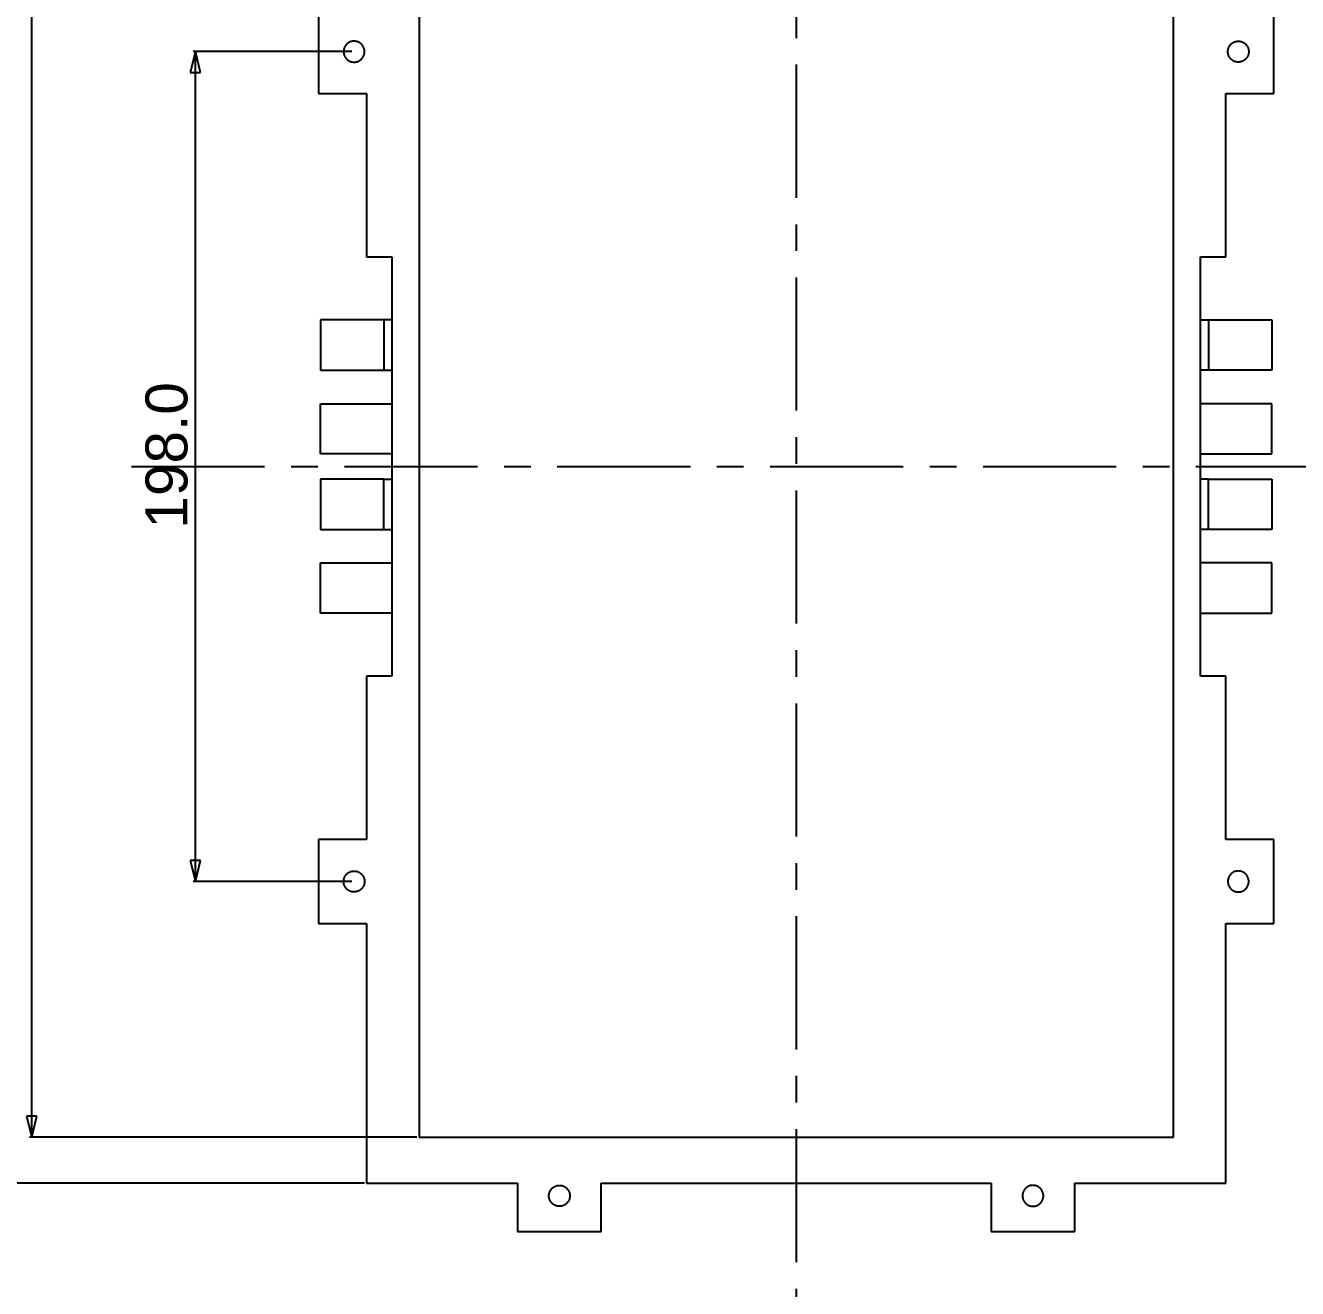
# Model space of a CAD drawing. Header units: millimetres. Extents: x 3033 to 5773, y 123 to 1487.
# Drawn here: x 4747.3 to 5050.9, y 632.7 to 934.1 of the extents above; entities that cross this region are included whole.
import ezdxf

# ---------------------------------------------------------------- set-up
doc = ezdxf.new("R2010")
doc.units = ezdxf.units.MM
doc.header["$MEASUREMENT"] = 0
doc.linetypes.add('CENTER', pattern=[50.8, 31.75, -6.35, 6.35, -6.35])
for name, color, linetype in [('CEN', 1, 'CENTER'), ('Default', 7, 'Continuous'), ('LAYER 01', 40, 'Continuous')]:
    doc.layers.add(name, color=color, linetype=linetype)

msp = doc.modelspace()

# ---------------------------------------------------------------- linework, layer by layer
at = {"layer": 'CEN'}
for p, q in [((4931.23, 1077.16), (4931.23, 369.3)), ((4772.63, 828.87), (5311.32, 828.87))]:
    msp.add_line(p, q, dxfattribs=at)
at = {"layer": 'Default'}
for p, q in [((4748.82, 668.87), (4748.82, 988.87)), ((4787.86, 927.87), (4786.61, 922.87)), ((4825.23, 927.87), (4787.36, 927.87)), ((4787.86, 729.87), (4787.86, 927.87)), ((4789.11, 922.87), (4787.86, 927.87)), ((4786.61, 922.87), (4789.11, 922.87)), ((4789.11, 734.87), (4786.61, 734.87)), ((4786.61, 734.87), (4787.86, 729.87)), ((4787.86, 729.87), (4789.11, 734.87)), ((4825.23, 729.87), (4787.36, 729.87)), ((4750.07, 673.87), (4747.57, 673.87)), ((4747.57, 673.87), (4748.82, 668.87)), ((4748.82, 668.87), (4750.07, 673.87)), ((4840.73, 668.87), (4748.32, 668.87)), ((4828.23, 657.87), (4698, 657.87))]:
    msp.add_line(p, q, dxfattribs=at)
at = {"layer": 'LAYER 01'}
for p, q in [((4841.23, 988.87), (4841.23, 668.87)), ((5021.23, 668.87), (5021.23, 988.87)), ((4817.23, 937.87), (4817.23, 917.87)), ((5045.23, 917.87), (5045.23, 937.87)), ((4823.46, 928.92), (4823.42, 928.84)), ((4823.5, 928.99), (4823.46, 928.92)), ((4823.54, 929.07), (4823.5, 928.99)), ((4823.58, 929.15), (4823.54, 929.07)), ((4823.63, 929.22), (4823.58, 929.15)), ((4823.68, 929.29), (4823.63, 929.22)), ((4823.73, 929.36), (4823.68, 929.29)), ((4823.78, 929.43), (4823.73, 929.36)), ((4823.83, 929.5), (4823.78, 929.43)), ((4823.89, 929.56), (4823.83, 929.5)), ((4823.95, 929.63), (4823.89, 929.56)), ((4824.01, 929.69), (4823.95, 929.63)), ((4824.08, 929.74), (4824.01, 929.69)), ((4824.14, 929.8), (4824.08, 929.74)), ((4824.21, 929.85), (4824.14, 929.8)), ((4824.28, 929.91), (4824.21, 929.85)), ((4824.35, 929.95), (4824.28, 929.91)), ((4824.43, 930), (4824.35, 929.95)), ((4824.5, 930.04), (4824.43, 930)), ((4824.58, 930.09), (4824.5, 930.04)), ((4824.66, 930.12), (4824.58, 930.09)), ((4824.74, 930.16), (4824.66, 930.12)), ((4824.82, 930.19), (4824.74, 930.16)), ((4824.9, 930.22), (4824.82, 930.19)), ((4824.98, 930.25), (4824.9, 930.22)), ((4825.06, 930.28), (4824.98, 930.25)), ((4825.15, 930.3), (4825.06, 930.28)), ((4825.23, 930.32), (4825.15, 930.3)), ((4825.32, 930.33), (4825.23, 930.32)), ((4825.4, 930.34), (4825.32, 930.33)), ((4825.49, 930.35), (4825.4, 930.34)), ((4825.58, 930.36), (4825.49, 930.35)), ((4825.66, 930.36), (4825.58, 930.36)), ((4825.75, 930.37), (4825.66, 930.36)), ((4825.84, 930.36), (4825.75, 930.37)), ((4825.92, 930.36), (4825.84, 930.36)), ((4826.01, 930.35), (4825.92, 930.36)), ((4826.1, 930.34), (4826.01, 930.35)), ((4826.18, 930.32), (4826.1, 930.34)), ((4826.27, 930.31), (4826.18, 930.32)), ((4826.35, 930.29), (4826.27, 930.31)), ((4826.43, 930.26), (4826.35, 930.29)), ((4826.52, 930.24), (4826.43, 930.26)), ((4826.6, 930.21), (4826.52, 930.24)), ((4826.68, 930.18), (4826.6, 930.21)), ((4826.76, 930.14), (4826.68, 930.18)), ((4826.84, 930.11), (4826.76, 930.14)), ((4826.91, 930.07), (4826.84, 930.11)), ((4826.99, 930.02), (4826.91, 930.07)), ((4827.06, 929.98), (4826.99, 930.02)), ((4827.14, 929.93), (4827.06, 929.98)), ((4827.21, 929.88), (4827.14, 929.93)), ((4827.28, 929.83), (4827.21, 929.88)), ((4827.34, 929.77), (4827.28, 929.83)), ((4827.41, 929.72), (4827.34, 929.77)), ((4827.47, 929.66), (4827.41, 929.72)), ((4827.53, 929.59), (4827.47, 929.66)), ((4827.59, 929.53), (4827.53, 929.59)), ((4827.65, 929.46), (4827.59, 929.53)), ((4827.7, 929.4), (4827.65, 929.46)), ((4827.76, 929.33), (4827.7, 929.4)), ((4827.8, 929.26), (4827.76, 929.33)), ((4827.85, 929.18), (4827.8, 929.26)), ((4827.9, 929.11), (4827.85, 929.18)), ((4827.94, 929.03), (4827.9, 929.11)), ((4827.98, 928.96), (4827.94, 929.03)), ((4828.01, 928.88), (4827.98, 928.96)), ((4828.05, 928.8), (4828.01, 928.88)), ((5034.41, 928.8), (5034.44, 928.88)), ((5034.44, 928.88), (5034.48, 928.96)), ((5034.48, 928.96), (5034.52, 929.03)), ((5034.52, 929.03), (5034.56, 929.11)), ((5034.56, 929.11), (5034.6, 929.18)), ((5034.6, 929.18), (5034.65, 929.26)), ((5034.65, 929.26), (5034.7, 929.33)), ((5034.7, 929.33), (5034.75, 929.4)), ((5034.75, 929.4), (5034.81, 929.46)), ((5034.81, 929.46), (5034.86, 929.53)), ((5034.86, 929.53), (5034.92, 929.59)), ((5034.92, 929.59), (5034.98, 929.66)), ((5034.98, 929.66), (5035.05, 929.72)), ((5035.05, 929.72), (5035.11, 929.77)), ((5035.11, 929.77), (5035.18, 929.83)), ((5035.18, 929.83), (5035.25, 929.88)), ((5035.25, 929.88), (5035.32, 929.93)), ((5035.32, 929.93), (5035.39, 929.98)), ((5035.39, 929.98), (5035.47, 930.02)), ((5035.47, 930.02), (5035.54, 930.07)), ((5035.54, 930.07), (5035.62, 930.11)), ((5035.62, 930.11), (5035.7, 930.14)), ((5035.7, 930.14), (5035.78, 930.18)), ((5035.78, 930.18), (5035.86, 930.21)), ((5035.86, 930.21), (5035.94, 930.24)), ((5035.94, 930.24), (5036.02, 930.26)), ((5036.02, 930.26), (5036.11, 930.29)), ((5036.11, 930.29), (5036.19, 930.31)), ((5036.19, 930.31), (5036.27, 930.32)), ((5036.27, 930.32), (5036.36, 930.34)), ((5036.36, 930.34), (5036.45, 930.35)), ((5036.45, 930.35), (5036.53, 930.36)), ((5036.53, 930.36), (5036.62, 930.36)), ((5036.62, 930.36), (5036.71, 930.37)), ((5036.71, 930.37), (5036.79, 930.36)), ((5036.79, 930.36), (5036.88, 930.36)), ((5036.88, 930.36), (5036.97, 930.35)), ((5036.97, 930.35), (5037.05, 930.34)), ((5037.05, 930.34), (5037.14, 930.33)), ((5037.14, 930.33), (5037.22, 930.32)), ((5037.22, 930.32), (5037.31, 930.3)), ((5037.31, 930.3), (5037.39, 930.28)), ((5037.39, 930.28), (5037.48, 930.25)), ((5037.48, 930.25), (5037.56, 930.22)), ((5037.56, 930.22), (5037.64, 930.19)), ((5037.64, 930.19), (5037.72, 930.16)), ((5037.72, 930.16), (5037.8, 930.12)), ((5037.8, 930.12), (5037.88, 930.09)), ((5037.88, 930.09), (5037.95, 930.04)), ((5037.95, 930.04), (5038.03, 930)), ((5038.03, 930), (5038.1, 929.95)), ((5038.1, 929.95), (5038.17, 929.91)), ((5038.17, 929.91), (5038.24, 929.85)), ((5038.24, 929.85), (5038.31, 929.8)), ((5038.31, 929.8), (5038.38, 929.74)), ((5038.38, 929.74), (5038.44, 929.69)), ((5038.44, 929.69), (5038.5, 929.63)), ((5038.5, 929.63), (5038.56, 929.56)), ((5038.56, 929.56), (5038.62, 929.5)), ((5038.62, 929.5), (5038.68, 929.43)), ((5038.68, 929.43), (5038.73, 929.36)), ((5038.73, 929.36), (5038.78, 929.29)), ((5038.78, 929.29), (5038.83, 929.22)), ((5038.83, 929.22), (5038.87, 929.15)), ((5038.87, 929.15), (5038.92, 929.07)), ((5038.92, 929.07), (5038.96, 928.99)), ((5038.96, 928.99), (5039, 928.92)), ((5039, 928.92), (5039.03, 928.84)), ((4823.24, 928.08), (4823.23, 928)), ((4823.23, 928), (4823.23, 927.91)), ((4823.23, 927.91), (4823.23, 927.82)), ((4823.23, 927.82), (4823.23, 927.74)), ((4823.23, 927.74), (4823.24, 927.65)), ((4823.25, 928.17), (4823.24, 928.08)), ((4823.24, 927.65), (4823.25, 927.56)), ((4823.26, 928.25), (4823.25, 928.17)), ((4823.25, 927.56), (4823.26, 927.48)), ((4823.27, 928.34), (4823.26, 928.25)), ((4823.26, 927.48), (4823.27, 927.39)), ((4823.29, 928.42), (4823.27, 928.34)), ((4823.27, 927.39), (4823.29, 927.31)), ((4823.31, 928.51), (4823.29, 928.42)), ((4823.29, 927.31), (4823.31, 927.22)), ((4823.34, 928.59), (4823.31, 928.51)), ((4823.31, 927.22), (4823.34, 927.14)), ((4823.36, 928.68), (4823.34, 928.59)), ((4823.34, 927.14), (4823.36, 927.06)), ((4823.39, 928.76), (4823.36, 928.68)), ((4823.36, 927.06), (4823.39, 926.97)), ((4823.42, 928.84), (4823.39, 928.76)), ((4823.39, 926.97), (4823.42, 926.89)), ((4823.42, 926.89), (4823.46, 926.81)), ((4823.46, 926.81), (4823.5, 926.74)), ((4823.5, 926.74), (4823.54, 926.66)), ((4823.54, 926.66), (4823.58, 926.58)), ((4823.58, 926.58), (4823.63, 926.51)), ((4823.63, 926.51), (4823.68, 926.44)), ((4823.68, 926.44), (4823.73, 926.37)), ((4823.73, 926.37), (4823.78, 926.3)), ((4823.78, 926.3), (4823.83, 926.23)), ((4823.83, 926.23), (4823.89, 926.17)), ((4823.89, 926.17), (4823.95, 926.11)), ((4823.95, 926.11), (4824.01, 926.04)), ((4824.01, 926.04), (4824.08, 925.99)), ((4824.08, 925.99), (4824.14, 925.93)), ((4824.14, 925.93), (4824.21, 925.88)), ((4824.21, 925.88), (4824.28, 925.83)), ((4827.14, 925.8), (4827.21, 925.85)), ((4827.21, 925.85), (4827.28, 925.9)), ((4827.28, 925.9), (4827.34, 925.96)), ((4827.34, 925.96), (4827.41, 926.02)), ((4827.41, 926.02), (4827.47, 926.07)), ((4827.47, 926.07), (4827.53, 926.14)), ((4827.53, 926.14), (4827.59, 926.2)), ((4827.59, 926.2), (4827.65, 926.27)), ((4827.65, 926.27), (4827.7, 926.33)), ((4827.7, 926.33), (4827.76, 926.4)), ((4827.76, 926.4), (4827.8, 926.47)), ((4827.8, 926.47), (4827.85, 926.55)), ((4827.85, 926.55), (4827.9, 926.62)), ((4827.9, 926.62), (4827.94, 926.7)), ((4827.94, 926.7), (4827.98, 926.78)), ((4827.98, 926.78), (4828.01, 926.85)), ((4828.01, 926.85), (4828.05, 926.93)), ((4828.08, 928.72), (4828.05, 928.8)), ((4828.05, 926.93), (4828.08, 927.01)), ((4828.11, 928.63), (4828.08, 928.72)), ((4828.08, 927.01), (4828.11, 927.1)), ((4828.13, 928.55), (4828.11, 928.63)), ((4828.11, 927.1), (4828.13, 927.18)), ((4828.15, 928.47), (4828.13, 928.55)), ((4828.13, 927.18), (4828.15, 927.26)), ((4828.17, 928.38), (4828.15, 928.47)), ((4828.15, 927.26), (4828.17, 927.35)), ((4828.19, 928.3), (4828.17, 928.38)), ((4828.17, 927.35), (4828.19, 927.43)), ((4828.2, 928.21), (4828.19, 928.3)), ((4828.19, 927.43), (4828.2, 927.52)), ((4828.21, 928.13), (4828.2, 928.21)), ((4828.2, 927.52), (4828.21, 927.61)), ((4828.22, 928.04), (4828.21, 928.13)), ((4828.21, 927.61), (4828.22, 927.69)), ((4828.23, 927.95), (4828.22, 928.04)), ((4828.22, 927.69), (4828.23, 927.78)), ((4828.23, 927.87), (4828.23, 927.95)), ((4828.23, 927.78), (4828.23, 927.87)), ((5034.23, 928.04), (5034.24, 928.13)), ((5034.23, 927.95), (5034.23, 928.04)), ((5034.23, 927.87), (5034.23, 927.95)), ((5034.23, 927.78), (5034.23, 927.87)), ((5034.23, 927.69), (5034.23, 927.78)), ((5034.24, 927.61), (5034.23, 927.69)), ((5034.24, 928.13), (5034.25, 928.21)), ((5034.25, 927.52), (5034.24, 927.61)), ((5034.25, 928.21), (5034.27, 928.3)), ((5034.27, 927.43), (5034.25, 927.52)), ((5034.27, 928.3), (5034.28, 928.38)), ((5034.28, 927.35), (5034.27, 927.43)), ((5034.28, 928.38), (5034.3, 928.47)), ((5034.3, 927.26), (5034.28, 927.35)), ((5034.3, 928.47), (5034.32, 928.55)), ((5034.32, 927.18), (5034.3, 927.26)), ((5034.32, 928.55), (5034.35, 928.63)), ((5034.35, 927.1), (5034.32, 927.18)), ((5034.35, 928.63), (5034.38, 928.72)), ((5034.38, 927.01), (5034.35, 927.1)), ((5034.38, 928.72), (5034.41, 928.8)), ((5034.41, 926.93), (5034.38, 927.01)), ((5034.44, 926.85), (5034.41, 926.93)), ((5034.48, 926.78), (5034.44, 926.85)), ((5034.52, 926.7), (5034.48, 926.78)), ((5034.56, 926.62), (5034.52, 926.7)), ((5034.6, 926.55), (5034.56, 926.62)), ((5034.65, 926.47), (5034.6, 926.55)), ((5034.7, 926.4), (5034.65, 926.47)), ((5034.75, 926.33), (5034.7, 926.4)), ((5034.81, 926.27), (5034.75, 926.33)), ((5034.86, 926.2), (5034.81, 926.27)), ((5034.92, 926.14), (5034.86, 926.2)), ((5034.98, 926.07), (5034.92, 926.14)), ((5035.05, 926.02), (5034.98, 926.07)), ((5035.11, 925.96), (5035.05, 926.02)), ((5035.18, 925.9), (5035.11, 925.96)), ((5035.25, 925.85), (5035.18, 925.9)), ((5035.32, 925.8), (5035.25, 925.85)), ((5038.24, 925.88), (5038.17, 925.83)), ((5038.31, 925.93), (5038.24, 925.88)), ((5038.38, 925.99), (5038.31, 925.93)), ((5038.44, 926.04), (5038.38, 925.99)), ((5038.5, 926.11), (5038.44, 926.04)), ((5038.56, 926.17), (5038.5, 926.11)), ((5038.62, 926.23), (5038.56, 926.17)), ((5038.68, 926.3), (5038.62, 926.23)), ((5038.73, 926.37), (5038.68, 926.3)), ((5038.78, 926.44), (5038.73, 926.37)), ((5038.83, 926.51), (5038.78, 926.44)), ((5038.87, 926.58), (5038.83, 926.51)), ((5038.92, 926.66), (5038.87, 926.58)), ((5038.96, 926.74), (5038.92, 926.66)), ((5039, 926.81), (5038.96, 926.74)), ((5039.03, 926.89), (5039, 926.81)), ((5039.03, 928.84), (5039.06, 928.76)), ((5039.06, 926.97), (5039.03, 926.89)), ((5039.06, 928.76), (5039.09, 928.68)), ((5039.09, 927.06), (5039.06, 926.97)), ((5039.09, 928.68), (5039.12, 928.59)), ((5039.12, 927.14), (5039.09, 927.06)), ((5039.12, 928.59), (5039.14, 928.51)), ((5039.14, 927.22), (5039.12, 927.14)), ((5039.14, 928.51), (5039.16, 928.42)), ((5039.16, 927.31), (5039.14, 927.22)), ((5039.16, 928.42), (5039.18, 928.34)), ((5039.18, 927.39), (5039.16, 927.31)), ((5039.18, 928.34), (5039.2, 928.25)), ((5039.2, 927.48), (5039.18, 927.39)), ((5039.2, 928.25), (5039.21, 928.17)), ((5039.21, 927.56), (5039.2, 927.48)), ((5039.21, 928.17), (5039.22, 928.08)), ((5039.22, 927.65), (5039.21, 927.56)), ((5039.22, 928.08), (5039.22, 928)), ((5039.22, 928), (5039.23, 927.91)), ((5039.23, 927.82), (5039.22, 927.74)), ((5039.22, 927.74), (5039.22, 927.65)), ((5039.23, 927.91), (5039.23, 927.82)), ((4824.28, 925.83), (4824.35, 925.78)), ((4824.35, 925.78), (4824.43, 925.73)), ((4824.43, 925.73), (4824.5, 925.69)), ((4824.5, 925.69), (4824.58, 925.64)), ((4824.58, 925.64), (4824.66, 925.61)), ((4824.66, 925.61), (4824.74, 925.57)), ((4824.74, 925.57), (4824.82, 925.54)), ((4824.82, 925.54), (4824.9, 925.51)), ((4824.9, 925.51), (4824.98, 925.48)), ((4824.98, 925.48), (4825.06, 925.46)), ((4825.06, 925.46), (4825.15, 925.43)), ((4825.15, 925.43), (4825.23, 925.42)), ((4825.23, 925.42), (4825.32, 925.4)), ((4825.32, 925.4), (4825.4, 925.39)), ((4825.4, 925.39), (4825.49, 925.38)), ((4825.49, 925.38), (4825.58, 925.37)), ((4825.58, 925.37), (4825.66, 925.37)), ((4825.66, 925.37), (4825.75, 925.37)), ((4825.75, 925.37), (4825.84, 925.37)), ((4825.84, 925.37), (4825.92, 925.37)), ((4825.92, 925.37), (4826.01, 925.38)), ((4826.01, 925.38), (4826.1, 925.39)), ((4826.1, 925.39), (4826.18, 925.41)), ((4826.18, 925.41), (4826.27, 925.42)), ((4826.27, 925.42), (4826.35, 925.44)), ((4826.35, 925.44), (4826.43, 925.47)), ((4826.43, 925.47), (4826.52, 925.49)), ((4826.52, 925.49), (4826.6, 925.52)), ((4826.6, 925.52), (4826.68, 925.55)), ((4826.68, 925.55), (4826.76, 925.59)), ((4826.76, 925.59), (4826.84, 925.63)), ((4826.84, 925.63), (4826.91, 925.67)), ((4826.91, 925.67), (4826.99, 925.71)), ((4826.99, 925.71), (4827.06, 925.75)), ((4827.06, 925.75), (4827.14, 925.8)), ((5035.39, 925.75), (5035.32, 925.8)), ((5035.47, 925.71), (5035.39, 925.75)), ((5035.54, 925.67), (5035.47, 925.71)), ((5035.62, 925.63), (5035.54, 925.67)), ((5035.7, 925.59), (5035.62, 925.63)), ((5035.78, 925.55), (5035.7, 925.59)), ((5035.86, 925.52), (5035.78, 925.55)), ((5035.94, 925.49), (5035.86, 925.52)), ((5036.02, 925.47), (5035.94, 925.49)), ((5036.11, 925.44), (5036.02, 925.47)), ((5036.19, 925.42), (5036.11, 925.44)), ((5036.27, 925.41), (5036.19, 925.42)), ((5036.36, 925.39), (5036.27, 925.41)), ((5036.45, 925.38), (5036.36, 925.39)), ((5036.53, 925.37), (5036.45, 925.38)), ((5036.62, 925.37), (5036.53, 925.37)), ((5036.71, 925.37), (5036.62, 925.37)), ((5036.79, 925.37), (5036.71, 925.37)), ((5036.88, 925.37), (5036.79, 925.37)), ((5036.97, 925.38), (5036.88, 925.37)), ((5037.05, 925.39), (5036.97, 925.38)), ((5037.14, 925.4), (5037.05, 925.39)), ((5037.22, 925.42), (5037.14, 925.4)), ((5037.31, 925.43), (5037.22, 925.42)), ((5037.39, 925.46), (5037.31, 925.43)), ((5037.48, 925.48), (5037.39, 925.46)), ((5037.56, 925.51), (5037.48, 925.48)), ((5037.64, 925.54), (5037.56, 925.51)), ((5037.72, 925.57), (5037.64, 925.54)), ((5037.8, 925.61), (5037.72, 925.57)), ((5037.88, 925.64), (5037.8, 925.61)), ((5037.95, 925.69), (5037.88, 925.64)), ((5038.03, 925.73), (5037.95, 925.69)), ((5038.1, 925.78), (5038.03, 925.73)), ((5038.17, 925.83), (5038.1, 925.78)), ((4817.23, 917.87), (4828.73, 917.87)), ((4828.73, 917.87), (4828.73, 878.87)), ((5033.73, 878.87), (5033.73, 917.87)), ((5033.73, 917.87), (5045.23, 917.87)), ((4828.73, 878.87), (4834.73, 878.87)), ((4834.73, 878.87), (4834.73, 778.87)), ((5027.73, 778.87), (5027.73, 878.87)), ((5027.73, 878.87), (5033.73, 878.87)), ((4832.81, 863.87), (4817.73, 863.87)), ((4817.73, 863.87), (4817.73, 851.87)), ((4834.73, 863.87), (4832.81, 863.87)), ((4832.81, 863.87), (4832.81, 851.87)), ((5027.73, 863.87), (5029.65, 863.87)), ((5029.65, 863.87), (5029.65, 851.87)), ((5029.65, 863.87), (5044.73, 863.87)), ((5044.73, 863.87), (5044.73, 851.87)), ((4817.73, 851.87), (4832.81, 851.87)), ((4832.81, 851.87), (4834.73, 851.87)), ((5029.65, 851.87), (5027.73, 851.87)), ((5044.73, 851.87), (5029.65, 851.87)), ((4817.73, 831.87), (4817.73, 843.87)), ((4817.73, 843.87), (4834.73, 843.87)), ((5044.73, 843.87), (5027.73, 843.87)), ((5044.73, 831.87), (5044.73, 843.87)), ((4834.73, 831.87), (4817.73, 831.87)), ((5027.73, 831.87), (5044.73, 831.87)), ((4832.81, 825.87), (4817.73, 825.87)), ((4817.73, 825.87), (4817.73, 813.87)), ((4832.81, 825.87), (4834.73, 825.87)), ((4832.81, 813.87), (4832.81, 825.87)), ((5029.65, 825.87), (5027.73, 825.87)), ((5029.65, 825.87), (5044.73, 825.87)), ((5029.65, 813.87), (5029.65, 825.87)), ((5044.73, 825.87), (5044.73, 813.87)), ((4817.73, 813.87), (4832.81, 813.87)), ((4832.81, 813.87), (4834.73, 813.87)), ((5029.65, 813.87), (5027.73, 813.87)), ((5044.73, 813.87), (5029.65, 813.87)), ((4817.73, 793.87), (4817.73, 805.87)), ((4817.73, 805.87), (4834.73, 805.87)), ((5044.73, 805.87), (5027.73, 805.87)), ((5044.73, 793.87), (5044.73, 805.87)), ((4834.73, 793.87), (4817.73, 793.87)), ((5027.73, 793.87), (5044.73, 793.87)), ((4834.73, 778.87), (4828.73, 778.87)), ((4828.73, 778.87), (4828.73, 739.87)), ((5033.73, 778.87), (5027.73, 778.87)), ((5033.73, 739.87), (5033.73, 778.87)), ((4828.73, 739.87), (4817.23, 739.87)), ((4817.23, 739.87), (4817.23, 719.87)), ((5045.23, 739.87), (5033.73, 739.87)), ((5045.23, 719.87), (5045.23, 739.87)), ((4823.89, 731.56), (4823.95, 731.63)), ((4823.95, 731.63), (4824.01, 731.69)), ((4824.01, 731.69), (4824.08, 731.74)), ((4824.08, 731.74), (4824.14, 731.8)), ((4824.14, 731.8), (4824.21, 731.85)), ((4824.21, 731.85), (4824.28, 731.91)), ((4824.28, 731.91), (4824.35, 731.95)), ((4824.35, 731.95), (4824.43, 732)), ((4824.43, 732), (4824.5, 732.04)), ((4824.5, 732.04), (4824.58, 732.09)), ((4824.58, 732.09), (4824.66, 732.12)), ((4824.66, 732.12), (4824.74, 732.16)), ((4824.74, 732.16), (4824.82, 732.19)), ((4824.82, 732.19), (4824.9, 732.22)), ((4824.9, 732.22), (4824.98, 732.25)), ((4824.98, 732.25), (4825.06, 732.28)), ((4825.06, 732.28), (4825.15, 732.3)), ((4825.15, 732.3), (4825.23, 732.32)), ((4825.23, 732.32), (4825.32, 732.33)), ((4825.32, 732.33), (4825.4, 732.34)), ((4825.4, 732.34), (4825.49, 732.35)), ((4825.49, 732.35), (4825.58, 732.36)), ((4825.58, 732.36), (4825.66, 732.36)), ((4825.66, 732.36), (4825.75, 732.37)), ((4825.75, 732.37), (4825.84, 732.36)), ((4825.84, 732.36), (4825.92, 732.36)), ((4825.92, 732.36), (4826.01, 732.35)), ((4826.01, 732.35), (4826.1, 732.34)), ((4826.1, 732.34), (4826.18, 732.32)), ((4826.18, 732.32), (4826.27, 732.31)), ((4826.27, 732.31), (4826.35, 732.29)), ((4826.35, 732.29), (4826.43, 732.26)), ((4826.43, 732.26), (4826.52, 732.24)), ((4826.52, 732.24), (4826.6, 732.21)), ((4826.6, 732.21), (4826.68, 732.18)), ((4826.68, 732.18), (4826.76, 732.14)), ((4826.76, 732.14), (4826.84, 732.11)), ((4826.84, 732.11), (4826.91, 732.07)), ((4826.91, 732.07), (4826.99, 732.02)), ((4826.99, 732.02), (4827.06, 731.98)), ((4827.06, 731.98), (4827.14, 731.93)), ((4827.14, 731.93), (4827.21, 731.88)), ((4827.21, 731.88), (4827.28, 731.83)), ((4827.28, 731.83), (4827.34, 731.77)), ((4827.34, 731.77), (4827.41, 731.72)), ((4827.41, 731.72), (4827.47, 731.66)), ((4827.47, 731.66), (4827.53, 731.59)), ((4827.53, 731.59), (4827.59, 731.53)), ((5034.92, 731.59), (5034.86, 731.53)), ((5034.98, 731.66), (5034.92, 731.59)), ((5035.05, 731.72), (5034.98, 731.66)), ((5035.11, 731.77), (5035.05, 731.72)), ((5035.18, 731.83), (5035.11, 731.77)), ((5035.25, 731.88), (5035.18, 731.83)), ((5035.32, 731.93), (5035.25, 731.88)), ((5035.39, 731.98), (5035.32, 731.93)), ((5035.47, 732.02), (5035.39, 731.98)), ((5035.54, 732.07), (5035.47, 732.02)), ((5035.62, 732.11), (5035.54, 732.07)), ((5035.7, 732.14), (5035.62, 732.11)), ((5035.78, 732.18), (5035.7, 732.14)), ((5035.86, 732.21), (5035.78, 732.18)), ((5035.94, 732.24), (5035.86, 732.21)), ((5036.02, 732.26), (5035.94, 732.24)), ((5036.11, 732.29), (5036.02, 732.26)), ((5036.19, 732.31), (5036.11, 732.29)), ((5036.27, 732.32), (5036.19, 732.31)), ((5036.36, 732.34), (5036.27, 732.32)), ((5036.45, 732.35), (5036.36, 732.34)), ((5036.53, 732.36), (5036.45, 732.35)), ((5036.62, 732.36), (5036.53, 732.36)), ((5036.71, 732.37), (5036.62, 732.36)), ((5036.79, 732.36), (5036.71, 732.37)), ((5036.88, 732.36), (5036.79, 732.36)), ((5036.97, 732.35), (5036.88, 732.36)), ((5037.05, 732.34), (5036.97, 732.35)), ((5037.14, 732.33), (5037.05, 732.34)), ((5037.22, 732.32), (5037.14, 732.33)), ((5037.31, 732.3), (5037.22, 732.32)), ((5037.39, 732.28), (5037.31, 732.3)), ((5037.48, 732.25), (5037.39, 732.28)), ((5037.56, 732.22), (5037.48, 732.25)), ((5037.64, 732.19), (5037.56, 732.22)), ((5037.72, 732.16), (5037.64, 732.19)), ((5037.8, 732.12), (5037.72, 732.16)), ((5037.88, 732.09), (5037.8, 732.12)), ((5037.95, 732.04), (5037.88, 732.09)), ((5038.03, 732), (5037.95, 732.04)), ((5038.1, 731.95), (5038.03, 732)), ((5038.17, 731.91), (5038.1, 731.95)), ((5038.24, 731.85), (5038.17, 731.91)), ((5038.31, 731.8), (5038.24, 731.85)), ((5038.38, 731.74), (5038.31, 731.8)), ((5038.44, 731.69), (5038.38, 731.74)), ((5038.5, 731.63), (5038.44, 731.69)), ((5038.56, 731.56), (5038.5, 731.63)), ((4823.23, 730), (4823.24, 730.08)), ((4823.23, 729.91), (4823.23, 730)), ((4823.23, 729.82), (4823.23, 729.91)), ((4823.23, 729.74), (4823.23, 729.82)), ((4823.24, 729.65), (4823.23, 729.74)), ((4823.24, 730.08), (4823.25, 730.17)), ((4823.25, 729.56), (4823.24, 729.65)), ((4823.25, 730.17), (4823.26, 730.25)), ((4823.26, 729.48), (4823.25, 729.56)), ((4823.26, 730.25), (4823.27, 730.34)), ((4823.27, 729.39), (4823.26, 729.48)), ((4823.27, 730.34), (4823.29, 730.42)), ((4823.29, 729.31), (4823.27, 729.39)), ((4823.29, 730.42), (4823.31, 730.51)), ((4823.31, 729.22), (4823.29, 729.31)), ((4823.31, 730.51), (4823.34, 730.59)), ((4823.34, 729.14), (4823.31, 729.22)), ((4823.34, 730.59), (4823.36, 730.68)), ((4823.36, 729.06), (4823.34, 729.14)), ((4823.36, 730.68), (4823.39, 730.76)), ((4823.39, 728.97), (4823.36, 729.06)), ((4823.39, 730.76), (4823.42, 730.84)), ((4823.42, 728.89), (4823.39, 728.97)), ((4823.42, 730.84), (4823.46, 730.92)), ((4823.46, 728.81), (4823.42, 728.89)), ((4823.46, 730.92), (4823.5, 730.99)), ((4823.5, 728.74), (4823.46, 728.81)), ((4823.5, 730.99), (4823.54, 731.07)), ((4823.54, 728.66), (4823.5, 728.74)), ((4823.54, 731.07), (4823.58, 731.15)), ((4823.58, 728.58), (4823.54, 728.66)), ((4823.58, 731.15), (4823.63, 731.22)), ((4823.63, 728.51), (4823.58, 728.58)), ((4823.63, 731.22), (4823.68, 731.29)), ((4823.68, 731.29), (4823.73, 731.36)), ((4823.73, 731.36), (4823.78, 731.43)), ((4823.78, 731.43), (4823.83, 731.5)), ((4823.83, 731.5), (4823.89, 731.56)), ((4827.59, 731.53), (4827.65, 731.46)), ((4827.65, 731.46), (4827.7, 731.4)), ((4827.7, 731.4), (4827.76, 731.33)), ((4827.76, 731.33), (4827.8, 731.26)), ((4827.8, 731.26), (4827.85, 731.18)), ((4827.85, 728.55), (4827.8, 728.47)), ((4827.85, 731.18), (4827.9, 731.11)), ((4827.9, 728.62), (4827.85, 728.55)), ((4827.9, 731.11), (4827.94, 731.03)), ((4827.94, 728.7), (4827.9, 728.62)), ((4827.94, 731.03), (4827.98, 730.96)), ((4827.98, 728.78), (4827.94, 728.7)), ((4827.98, 730.96), (4828.01, 730.88)), ((4828.01, 728.85), (4827.98, 728.78)), ((4828.01, 730.88), (4828.05, 730.8)), ((4828.05, 728.93), (4828.01, 728.85)), ((4828.05, 730.8), (4828.08, 730.72)), ((4828.08, 729.01), (4828.05, 728.93)), ((4828.08, 730.72), (4828.11, 730.63)), ((4828.11, 729.1), (4828.08, 729.01)), ((4828.11, 730.63), (4828.13, 730.55)), ((4828.13, 729.18), (4828.11, 729.1)), ((4828.13, 730.55), (4828.15, 730.47)), ((4828.15, 729.26), (4828.13, 729.18)), ((4828.15, 730.47), (4828.17, 730.38)), ((4828.17, 729.35), (4828.15, 729.26)), ((4828.17, 730.38), (4828.19, 730.3)), ((4828.19, 729.43), (4828.17, 729.35)), ((4828.19, 730.3), (4828.2, 730.21)), ((4828.2, 729.52), (4828.19, 729.43)), ((4828.2, 730.21), (4828.21, 730.13)), ((4828.21, 729.61), (4828.2, 729.52)), ((4828.21, 730.13), (4828.22, 730.04)), ((4828.22, 729.69), (4828.21, 729.61)), ((4828.22, 730.04), (4828.23, 729.95)), ((4828.23, 729.78), (4828.22, 729.69)), ((4828.23, 729.95), (4828.23, 729.87)), ((4828.23, 729.87), (4828.23, 729.78)), ((5034.24, 730.13), (5034.23, 730.04)), ((5034.23, 730.04), (5034.23, 729.95)), ((5034.23, 729.95), (5034.23, 729.87)), ((5034.23, 729.87), (5034.23, 729.78)), ((5034.23, 729.78), (5034.23, 729.69)), ((5034.23, 729.69), (5034.24, 729.61)), ((5034.25, 730.21), (5034.24, 730.13)), ((5034.24, 729.61), (5034.25, 729.52)), ((5034.27, 730.3), (5034.25, 730.21)), ((5034.25, 729.52), (5034.27, 729.43)), ((5034.28, 730.38), (5034.27, 730.3)), ((5034.27, 729.43), (5034.28, 729.35)), ((5034.3, 730.47), (5034.28, 730.38)), ((5034.28, 729.35), (5034.3, 729.26)), ((5034.32, 730.55), (5034.3, 730.47)), ((5034.3, 729.26), (5034.32, 729.18)), ((5034.35, 730.63), (5034.32, 730.55)), ((5034.32, 729.18), (5034.35, 729.1)), ((5034.38, 730.72), (5034.35, 730.63)), ((5034.35, 729.1), (5034.38, 729.01)), ((5034.41, 730.8), (5034.38, 730.72)), ((5034.38, 729.01), (5034.41, 728.93)), ((5034.44, 730.88), (5034.41, 730.8)), ((5034.41, 728.93), (5034.44, 728.85)), ((5034.48, 730.96), (5034.44, 730.88)), ((5034.44, 728.85), (5034.48, 728.78)), ((5034.52, 731.03), (5034.48, 730.96)), ((5034.48, 728.78), (5034.52, 728.7)), ((5034.56, 731.11), (5034.52, 731.03)), ((5034.52, 728.7), (5034.56, 728.62)), ((5034.6, 731.18), (5034.56, 731.11)), ((5034.56, 728.62), (5034.6, 728.55)), ((5034.65, 731.26), (5034.6, 731.18)), ((5034.6, 728.55), (5034.65, 728.47)), ((5034.7, 731.33), (5034.65, 731.26)), ((5034.75, 731.4), (5034.7, 731.33)), ((5034.81, 731.46), (5034.75, 731.4)), ((5034.86, 731.53), (5034.81, 731.46)), ((5038.62, 731.5), (5038.56, 731.56)), ((5038.68, 731.43), (5038.62, 731.5)), ((5038.73, 731.36), (5038.68, 731.43)), ((5038.78, 731.29), (5038.73, 731.36)), ((5038.83, 731.22), (5038.78, 731.29)), ((5038.87, 731.15), (5038.83, 731.22)), ((5038.83, 728.51), (5038.87, 728.58)), ((5038.92, 731.07), (5038.87, 731.15)), ((5038.87, 728.58), (5038.92, 728.66)), ((5038.96, 730.99), (5038.92, 731.07)), ((5038.92, 728.66), (5038.96, 728.74)), ((5039, 730.92), (5038.96, 730.99)), ((5038.96, 728.74), (5039, 728.81)), ((5039.03, 730.84), (5039, 730.92)), ((5039, 728.81), (5039.03, 728.89)), ((5039.06, 730.76), (5039.03, 730.84)), ((5039.03, 728.89), (5039.06, 728.97)), ((5039.09, 730.68), (5039.06, 730.76)), ((5039.06, 728.97), (5039.09, 729.06)), ((5039.12, 730.59), (5039.09, 730.68)), ((5039.09, 729.06), (5039.12, 729.14)), ((5039.14, 730.51), (5039.12, 730.59)), ((5039.12, 729.14), (5039.14, 729.22)), ((5039.16, 730.42), (5039.14, 730.51)), ((5039.14, 729.22), (5039.16, 729.31)), ((5039.18, 730.34), (5039.16, 730.42)), ((5039.16, 729.31), (5039.18, 729.39)), ((5039.2, 730.25), (5039.18, 730.34)), ((5039.18, 729.39), (5039.2, 729.48)), ((5039.21, 730.17), (5039.2, 730.25)), ((5039.2, 729.48), (5039.21, 729.56)), ((5039.22, 730.08), (5039.21, 730.17)), ((5039.21, 729.56), (5039.22, 729.65)), ((5039.22, 730), (5039.22, 730.08)), ((5039.23, 729.91), (5039.22, 730)), ((5039.22, 729.74), (5039.23, 729.82)), ((5039.22, 729.65), (5039.22, 729.74)), ((5039.23, 729.82), (5039.23, 729.91)), ((4823.68, 728.44), (4823.63, 728.51)), ((4823.73, 728.37), (4823.68, 728.44)), ((4823.78, 728.3), (4823.73, 728.37)), ((4823.83, 728.23), (4823.78, 728.3)), ((4823.89, 728.17), (4823.83, 728.23)), ((4823.95, 728.11), (4823.89, 728.17)), ((4824.01, 728.04), (4823.95, 728.11)), ((4824.08, 727.99), (4824.01, 728.04)), ((4824.14, 727.93), (4824.08, 727.99)), ((4824.21, 727.88), (4824.14, 727.93)), ((4824.28, 727.83), (4824.21, 727.88)), ((4824.35, 727.78), (4824.28, 727.83)), ((4824.43, 727.73), (4824.35, 727.78)), ((4824.5, 727.69), (4824.43, 727.73)), ((4824.58, 727.64), (4824.5, 727.69)), ((4824.66, 727.61), (4824.58, 727.64)), ((4824.74, 727.57), (4824.66, 727.61)), ((4824.82, 727.54), (4824.74, 727.57)), ((4824.9, 727.51), (4824.82, 727.54)), ((4824.98, 727.48), (4824.9, 727.51)), ((4825.06, 727.46), (4824.98, 727.48)), ((4825.15, 727.43), (4825.06, 727.46)), ((4825.23, 727.42), (4825.15, 727.43)), ((4825.32, 727.4), (4825.23, 727.42)), ((4825.4, 727.39), (4825.32, 727.4)), ((4825.49, 727.38), (4825.4, 727.39)), ((4825.58, 727.37), (4825.49, 727.38)), ((4825.66, 727.37), (4825.58, 727.37)), ((4825.75, 727.37), (4825.66, 727.37)), ((4825.84, 727.37), (4825.75, 727.37)), ((4825.92, 727.37), (4825.84, 727.37)), ((4826.01, 727.38), (4825.92, 727.37)), ((4826.1, 727.39), (4826.01, 727.38)), ((4826.18, 727.41), (4826.1, 727.39)), ((4826.27, 727.42), (4826.18, 727.41)), ((4826.35, 727.44), (4826.27, 727.42)), ((4826.43, 727.47), (4826.35, 727.44)), ((4826.52, 727.49), (4826.43, 727.47)), ((4826.6, 727.52), (4826.52, 727.49)), ((4826.68, 727.55), (4826.6, 727.52)), ((4826.76, 727.59), (4826.68, 727.55)), ((4826.84, 727.63), (4826.76, 727.59)), ((4826.91, 727.67), (4826.84, 727.63)), ((4826.99, 727.71), (4826.91, 727.67)), ((4827.06, 727.75), (4826.99, 727.71)), ((4827.14, 727.8), (4827.06, 727.75)), ((4827.21, 727.85), (4827.14, 727.8)), ((4827.28, 727.9), (4827.21, 727.85)), ((4827.34, 727.96), (4827.28, 727.9)), ((4827.41, 728.02), (4827.34, 727.96)), ((4827.47, 728.07), (4827.41, 728.02)), ((4827.53, 728.14), (4827.47, 728.07)), ((4827.59, 728.2), (4827.53, 728.14)), ((4827.65, 728.27), (4827.59, 728.2)), ((4827.7, 728.33), (4827.65, 728.27)), ((4827.76, 728.4), (4827.7, 728.33)), ((4827.8, 728.47), (4827.76, 728.4)), ((5034.65, 728.47), (5034.7, 728.4)), ((5034.7, 728.4), (5034.75, 728.33)), ((5034.75, 728.33), (5034.81, 728.27)), ((5034.81, 728.27), (5034.86, 728.2)), ((5034.86, 728.2), (5034.92, 728.14)), ((5034.92, 728.14), (5034.98, 728.07)), ((5034.98, 728.07), (5035.05, 728.02)), ((5035.05, 728.02), (5035.11, 727.96)), ((5035.11, 727.96), (5035.18, 727.9)), ((5035.18, 727.9), (5035.25, 727.85)), ((5035.25, 727.85), (5035.32, 727.8)), ((5035.32, 727.8), (5035.39, 727.75)), ((5035.39, 727.75), (5035.47, 727.71)), ((5035.47, 727.71), (5035.54, 727.67)), ((5035.54, 727.67), (5035.62, 727.63)), ((5035.62, 727.63), (5035.7, 727.59)), ((5035.7, 727.59), (5035.78, 727.55)), ((5035.78, 727.55), (5035.86, 727.52)), ((5035.86, 727.52), (5035.94, 727.49)), ((5035.94, 727.49), (5036.02, 727.47)), ((5036.02, 727.47), (5036.11, 727.44)), ((5036.11, 727.44), (5036.19, 727.42)), ((5036.19, 727.42), (5036.27, 727.41)), ((5036.27, 727.41), (5036.36, 727.39)), ((5036.36, 727.39), (5036.45, 727.38)), ((5036.45, 727.38), (5036.53, 727.37)), ((5036.53, 727.37), (5036.62, 727.37)), ((5036.62, 727.37), (5036.71, 727.37)), ((5036.71, 727.37), (5036.79, 727.37)), ((5036.79, 727.37), (5036.88, 727.37)), ((5036.88, 727.37), (5036.97, 727.38)), ((5036.97, 727.38), (5037.05, 727.39)), ((5037.05, 727.39), (5037.14, 727.4)), ((5037.14, 727.4), (5037.22, 727.42)), ((5037.22, 727.42), (5037.31, 727.43)), ((5037.31, 727.43), (5037.39, 727.46)), ((5037.39, 727.46), (5037.48, 727.48)), ((5037.48, 727.48), (5037.56, 727.51)), ((5037.56, 727.51), (5037.64, 727.54)), ((5037.64, 727.54), (5037.72, 727.57)), ((5037.72, 727.57), (5037.8, 727.61)), ((5037.8, 727.61), (5037.88, 727.64)), ((5037.88, 727.64), (5037.95, 727.69)), ((5037.95, 727.69), (5038.03, 727.73)), ((5038.03, 727.73), (5038.1, 727.78)), ((5038.1, 727.78), (5038.17, 727.83)), ((5038.17, 727.83), (5038.24, 727.88)), ((5038.24, 727.88), (5038.31, 727.93)), ((5038.31, 727.93), (5038.38, 727.99)), ((5038.38, 727.99), (5038.44, 728.04)), ((5038.44, 728.04), (5038.5, 728.11)), ((5038.5, 728.11), (5038.56, 728.17)), ((5038.56, 728.17), (5038.62, 728.23)), ((5038.62, 728.23), (5038.68, 728.3)), ((5038.68, 728.3), (5038.73, 728.37)), ((5038.73, 728.37), (5038.78, 728.44)), ((5038.78, 728.44), (5038.83, 728.51)), ((4817.23, 719.87), (4828.73, 719.87)), ((4828.73, 719.87), (4828.73, 657.87)), ((5033.73, 657.87), (5033.73, 719.87)), ((5033.73, 719.87), (5045.23, 719.87)), ((4841.23, 668.87), (5021.23, 668.87)), ((4828.73, 657.87), (4864.73, 657.87)), ((4864.73, 657.87), (4864.73, 646.37)), ((4872.36, 655.68), (4872.39, 655.76)), ((4872.39, 655.76), (4872.42, 655.84)), ((4872.42, 655.84), (4872.46, 655.92)), ((4872.46, 655.92), (4872.5, 655.99)), ((4872.5, 655.99), (4872.54, 656.07)), ((4872.54, 656.07), (4872.58, 656.15)), ((4872.58, 656.15), (4872.63, 656.22)), ((4872.63, 656.22), (4872.68, 656.29)), ((4872.68, 656.29), (4872.73, 656.36)), ((4872.73, 656.36), (4872.78, 656.43)), ((4872.78, 656.43), (4872.83, 656.5)), ((4872.83, 656.5), (4872.89, 656.56)), ((4872.89, 656.56), (4872.95, 656.63)), ((4872.95, 656.63), (4873.01, 656.69)), ((4873.01, 656.69), (4873.08, 656.74)), ((4873.08, 656.74), (4873.14, 656.8)), ((4873.14, 656.8), (4873.21, 656.85)), ((4873.21, 656.85), (4873.28, 656.91)), ((4873.28, 656.91), (4873.35, 656.95)), ((4873.35, 656.95), (4873.43, 657)), ((4873.43, 657), (4873.5, 657.04)), ((4873.5, 657.04), (4873.58, 657.09)), ((4873.58, 657.09), (4873.66, 657.12)), ((4873.66, 657.12), (4873.74, 657.16)), ((4873.74, 657.16), (4873.82, 657.19)), ((4873.82, 657.19), (4873.9, 657.22)), ((4873.9, 657.22), (4873.98, 657.25)), ((4873.98, 657.25), (4874.06, 657.28)), ((4874.06, 657.28), (4874.15, 657.3)), ((4874.15, 657.3), (4874.23, 657.32)), ((4874.23, 657.32), (4874.32, 657.33)), ((4874.32, 657.33), (4874.4, 657.34)), ((4874.4, 657.34), (4874.49, 657.35)), ((4874.49, 657.35), (4874.58, 657.36)), ((4874.58, 657.36), (4874.66, 657.36)), ((4874.66, 657.36), (4874.75, 657.37)), ((4874.75, 657.37), (4874.84, 657.36)), ((4874.84, 657.36), (4874.92, 657.36)), ((4874.92, 657.36), (4875.01, 657.35)), ((4875.01, 657.35), (4875.1, 657.34)), ((4875.1, 657.34), (4875.18, 657.32)), ((4875.18, 657.32), (4875.27, 657.31)), ((4875.27, 657.31), (4875.35, 657.29)), ((4875.35, 657.29), (4875.43, 657.26)), ((4875.43, 657.26), (4875.52, 657.24)), ((4875.52, 657.24), (4875.6, 657.21)), ((4875.6, 657.21), (4875.68, 657.18)), ((4875.68, 657.18), (4875.76, 657.14)), ((4875.76, 657.14), (4875.84, 657.11)), ((4875.84, 657.11), (4875.91, 657.07)), ((4875.91, 657.07), (4875.99, 657.02)), ((4875.99, 657.02), (4876.06, 656.98)), ((4876.06, 656.98), (4876.14, 656.93)), ((4876.14, 656.93), (4876.21, 656.88)), ((4876.21, 656.88), (4876.28, 656.83)), ((4876.28, 656.83), (4876.34, 656.77)), ((4876.34, 656.77), (4876.41, 656.72)), ((4876.41, 656.72), (4876.47, 656.66)), ((4876.47, 656.66), (4876.53, 656.59)), ((4876.53, 656.59), (4876.59, 656.53)), ((4876.59, 656.53), (4876.65, 656.46)), ((4876.65, 656.46), (4876.7, 656.4)), ((4876.7, 656.4), (4876.76, 656.33)), ((4876.76, 656.33), (4876.8, 656.26)), ((4876.8, 656.26), (4876.85, 656.18)), ((4876.85, 656.18), (4876.9, 656.11)), ((4876.9, 656.11), (4876.94, 656.03)), ((4876.94, 656.03), (4876.98, 655.96)), ((4876.98, 655.96), (4877.01, 655.88)), ((4877.01, 655.88), (4877.05, 655.8)), ((4877.05, 655.8), (4877.08, 655.72)), ((4877.08, 655.72), (4877.11, 655.63)), ((4884.73, 646.37), (4884.73, 657.87)), ((4884.73, 657.87), (4977.73, 657.87)), ((4977.73, 657.87), (4977.73, 646.37)), ((4985.38, 655.72), (4985.35, 655.63)), ((4985.41, 655.8), (4985.38, 655.72)), ((4985.44, 655.88), (4985.41, 655.8)), ((4985.48, 655.96), (4985.44, 655.88)), ((4985.52, 656.03), (4985.48, 655.96)), ((4985.56, 656.11), (4985.52, 656.03)), ((4985.6, 656.18), (4985.56, 656.11)), ((4985.65, 656.26), (4985.6, 656.18)), ((4985.7, 656.33), (4985.65, 656.26)), ((4985.75, 656.4), (4985.7, 656.33)), ((4985.81, 656.46), (4985.75, 656.4)), ((4985.86, 656.53), (4985.81, 656.46)), ((4985.92, 656.59), (4985.86, 656.53)), ((4985.98, 656.66), (4985.92, 656.59)), ((4986.05, 656.72), (4985.98, 656.66)), ((4986.11, 656.77), (4986.05, 656.72)), ((4986.18, 656.83), (4986.11, 656.77)), ((4986.25, 656.88), (4986.18, 656.83)), ((4986.32, 656.93), (4986.25, 656.88)), ((4986.39, 656.98), (4986.32, 656.93)), ((4986.47, 657.02), (4986.39, 656.98)), ((4986.54, 657.07), (4986.47, 657.02)), ((4986.62, 657.11), (4986.54, 657.07)), ((4986.7, 657.14), (4986.62, 657.11)), ((4986.78, 657.18), (4986.7, 657.14)), ((4986.86, 657.21), (4986.78, 657.18)), ((4986.94, 657.24), (4986.86, 657.21)), ((4987.02, 657.26), (4986.94, 657.24)), ((4987.11, 657.29), (4987.02, 657.26)), ((4987.19, 657.31), (4987.11, 657.29)), ((4987.27, 657.32), (4987.19, 657.31)), ((4987.36, 657.34), (4987.27, 657.32)), ((4987.45, 657.35), (4987.36, 657.34)), ((4987.53, 657.36), (4987.45, 657.35)), ((4987.62, 657.36), (4987.53, 657.36)), ((4987.71, 657.37), (4987.62, 657.36)), ((4987.79, 657.36), (4987.71, 657.37)), ((4987.88, 657.36), (4987.79, 657.36)), ((4987.97, 657.35), (4987.88, 657.36)), ((4988.05, 657.34), (4987.97, 657.35)), ((4988.14, 657.33), (4988.05, 657.34)), ((4988.22, 657.32), (4988.14, 657.33)), ((4988.31, 657.3), (4988.22, 657.32)), ((4988.39, 657.28), (4988.31, 657.3)), ((4988.48, 657.25), (4988.39, 657.28)), ((4988.56, 657.22), (4988.48, 657.25)), ((4988.64, 657.19), (4988.56, 657.22)), ((4988.72, 657.16), (4988.64, 657.19)), ((4988.8, 657.12), (4988.72, 657.16)), ((4988.88, 657.09), (4988.8, 657.12)), ((4988.95, 657.04), (4988.88, 657.09)), ((4989.03, 657), (4988.95, 657.04)), ((4989.1, 656.95), (4989.03, 657)), ((4989.17, 656.91), (4989.1, 656.95)), ((4989.24, 656.85), (4989.17, 656.91)), ((4989.31, 656.8), (4989.24, 656.85)), ((4989.38, 656.74), (4989.31, 656.8)), ((4989.44, 656.69), (4989.38, 656.74)), ((4989.5, 656.63), (4989.44, 656.69)), ((4989.56, 656.56), (4989.5, 656.63)), ((4989.62, 656.5), (4989.56, 656.56)), ((4989.68, 656.43), (4989.62, 656.5)), ((4989.73, 656.36), (4989.68, 656.43)), ((4989.78, 656.29), (4989.73, 656.36)), ((4989.83, 656.22), (4989.78, 656.29)), ((4989.87, 656.15), (4989.83, 656.22)), ((4989.92, 656.07), (4989.87, 656.15)), ((4989.96, 655.99), (4989.92, 656.07)), ((4990, 655.92), (4989.96, 655.99)), ((4990.03, 655.84), (4990, 655.92)), ((4990.06, 655.76), (4990.03, 655.84)), ((4990.09, 655.68), (4990.06, 655.76)), ((4997.73, 646.37), (4997.73, 657.87)), ((4997.73, 657.87), (5033.73, 657.87)), ((4872.23, 655), (4872.24, 655.08)), ((4872.23, 654.91), (4872.23, 655)), ((4872.23, 654.82), (4872.23, 654.91)), ((4872.23, 654.74), (4872.23, 654.82)), ((4872.24, 654.65), (4872.23, 654.74)), ((4872.24, 655.08), (4872.25, 655.17)), ((4872.25, 654.56), (4872.24, 654.65)), ((4872.25, 655.17), (4872.26, 655.25)), ((4872.26, 654.48), (4872.25, 654.56)), ((4872.26, 655.25), (4872.27, 655.34)), ((4872.27, 654.39), (4872.26, 654.48)), ((4872.27, 655.34), (4872.29, 655.42)), ((4872.29, 654.31), (4872.27, 654.39)), ((4872.29, 655.42), (4872.31, 655.51)), ((4872.31, 654.22), (4872.29, 654.31)), ((4872.31, 655.51), (4872.34, 655.59)), ((4872.34, 654.14), (4872.31, 654.22)), ((4872.34, 655.59), (4872.36, 655.68)), ((4872.36, 654.06), (4872.34, 654.14)), ((4872.39, 653.97), (4872.36, 654.06)), ((4872.42, 653.89), (4872.39, 653.97)), ((4872.46, 653.81), (4872.42, 653.89)), ((4872.5, 653.74), (4872.46, 653.81)), ((4872.54, 653.66), (4872.5, 653.74)), ((4872.58, 653.58), (4872.54, 653.66)), ((4872.63, 653.51), (4872.58, 653.58)), ((4872.68, 653.44), (4872.63, 653.51)), ((4872.73, 653.37), (4872.68, 653.44)), ((4872.78, 653.3), (4872.73, 653.37)), ((4872.83, 653.23), (4872.78, 653.3)), ((4872.89, 653.17), (4872.83, 653.23)), ((4872.95, 653.11), (4872.89, 653.17)), ((4873.01, 653.04), (4872.95, 653.11)), ((4873.08, 652.99), (4873.01, 653.04)), ((4873.14, 652.93), (4873.08, 652.99)), ((4873.21, 652.88), (4873.14, 652.93)), ((4873.28, 652.83), (4873.21, 652.88)), ((4873.35, 652.78), (4873.28, 652.83)), ((4873.43, 652.73), (4873.35, 652.78)), ((4873.5, 652.69), (4873.43, 652.73)), ((4873.58, 652.64), (4873.5, 652.69)), ((4873.66, 652.61), (4873.58, 652.64)), ((4875.91, 652.67), (4875.84, 652.63)), ((4875.99, 652.71), (4875.91, 652.67)), ((4876.06, 652.75), (4875.99, 652.71)), ((4876.14, 652.8), (4876.06, 652.75)), ((4876.21, 652.85), (4876.14, 652.8)), ((4876.28, 652.9), (4876.21, 652.85)), ((4876.34, 652.96), (4876.28, 652.9)), ((4876.41, 653.02), (4876.34, 652.96)), ((4876.47, 653.07), (4876.41, 653.02)), ((4876.53, 653.14), (4876.47, 653.07)), ((4876.59, 653.2), (4876.53, 653.14)), ((4876.65, 653.27), (4876.59, 653.2)), ((4876.7, 653.33), (4876.65, 653.27)), ((4876.76, 653.4), (4876.7, 653.33)), ((4876.8, 653.47), (4876.76, 653.4)), ((4876.85, 653.55), (4876.8, 653.47)), ((4876.9, 653.62), (4876.85, 653.55)), ((4876.94, 653.7), (4876.9, 653.62)), ((4876.98, 653.78), (4876.94, 653.7)), ((4877.01, 653.85), (4876.98, 653.78)), ((4877.05, 653.93), (4877.01, 653.85)), ((4877.08, 654.01), (4877.05, 653.93)), ((4877.11, 654.1), (4877.08, 654.01)), ((4877.11, 655.63), (4877.13, 655.55)), ((4877.13, 654.18), (4877.11, 654.1)), ((4877.13, 655.55), (4877.15, 655.47)), ((4877.15, 654.26), (4877.13, 654.18)), ((4877.15, 655.47), (4877.17, 655.38)), ((4877.17, 654.35), (4877.15, 654.26)), ((4877.17, 655.38), (4877.19, 655.3)), ((4877.19, 654.43), (4877.17, 654.35)), ((4877.19, 655.3), (4877.2, 655.21)), ((4877.2, 654.52), (4877.19, 654.43)), ((4877.2, 655.21), (4877.21, 655.13)), ((4877.21, 654.61), (4877.2, 654.52)), ((4877.21, 655.13), (4877.22, 655.04)), ((4877.22, 654.69), (4877.21, 654.61)), ((4877.22, 655.04), (4877.23, 654.95)), ((4877.23, 654.78), (4877.22, 654.69)), ((4877.23, 654.95), (4877.23, 654.87)), ((4877.23, 654.87), (4877.23, 654.78)), ((4985.24, 655.13), (4985.23, 655.04)), ((4985.23, 655.04), (4985.23, 654.95)), ((4985.23, 654.95), (4985.23, 654.87)), ((4985.23, 654.87), (4985.23, 654.78)), ((4985.23, 654.78), (4985.23, 654.69)), ((4985.23, 654.69), (4985.24, 654.61)), ((4985.25, 655.21), (4985.24, 655.13)), ((4985.24, 654.61), (4985.25, 654.52)), ((4985.27, 655.3), (4985.25, 655.21)), ((4985.25, 654.52), (4985.27, 654.43)), ((4985.28, 655.38), (4985.27, 655.3)), ((4985.27, 654.43), (4985.28, 654.35)), ((4985.3, 655.47), (4985.28, 655.38)), ((4985.28, 654.35), (4985.3, 654.26)), ((4985.32, 655.55), (4985.3, 655.47)), ((4985.3, 654.26), (4985.32, 654.18)), ((4985.35, 655.63), (4985.32, 655.55)), ((4985.32, 654.18), (4985.35, 654.1)), ((4985.35, 654.1), (4985.38, 654.01)), ((4985.38, 654.01), (4985.41, 653.93)), ((4985.41, 653.93), (4985.44, 653.85)), ((4985.44, 653.85), (4985.48, 653.78)), ((4985.48, 653.78), (4985.52, 653.7)), ((4985.52, 653.7), (4985.56, 653.62)), ((4985.56, 653.62), (4985.6, 653.55)), ((4985.6, 653.55), (4985.65, 653.47)), ((4985.65, 653.47), (4985.7, 653.4)), ((4985.7, 653.4), (4985.75, 653.33)), ((4985.75, 653.33), (4985.81, 653.27)), ((4985.81, 653.27), (4985.86, 653.2)), ((4985.86, 653.2), (4985.92, 653.14)), ((4985.92, 653.14), (4985.98, 653.07)), ((4985.98, 653.07), (4986.05, 653.02)), ((4986.05, 653.02), (4986.11, 652.96)), ((4986.11, 652.96), (4986.18, 652.9)), ((4986.18, 652.9), (4986.25, 652.85)), ((4986.25, 652.85), (4986.32, 652.8)), ((4986.32, 652.8), (4986.39, 652.75)), ((4986.39, 652.75), (4986.47, 652.71)), ((4986.47, 652.71), (4986.54, 652.67)), ((4986.54, 652.67), (4986.62, 652.63)), ((4988.8, 652.61), (4988.88, 652.64)), ((4988.88, 652.64), (4988.95, 652.69)), ((4988.95, 652.69), (4989.03, 652.73)), ((4989.03, 652.73), (4989.1, 652.78)), ((4989.1, 652.78), (4989.17, 652.83)), ((4989.17, 652.83), (4989.24, 652.88)), ((4989.24, 652.88), (4989.31, 652.93)), ((4989.31, 652.93), (4989.38, 652.99)), ((4989.38, 652.99), (4989.44, 653.04)), ((4989.44, 653.04), (4989.5, 653.11)), ((4989.5, 653.11), (4989.56, 653.17)), ((4989.56, 653.17), (4989.62, 653.23)), ((4989.62, 653.23), (4989.68, 653.3)), ((4989.68, 653.3), (4989.73, 653.37)), ((4989.73, 653.37), (4989.78, 653.44)), ((4989.78, 653.44), (4989.83, 653.51)), ((4989.83, 653.51), (4989.87, 653.58)), ((4989.87, 653.58), (4989.92, 653.66)), ((4989.92, 653.66), (4989.96, 653.74)), ((4989.96, 653.74), (4990, 653.81)), ((4990, 653.81), (4990.03, 653.89)), ((4990.03, 653.89), (4990.06, 653.97)), ((4990.06, 653.97), (4990.09, 654.06)), ((4990.12, 655.59), (4990.09, 655.68)), ((4990.09, 654.06), (4990.12, 654.14)), ((4990.14, 655.51), (4990.12, 655.59)), ((4990.12, 654.14), (4990.14, 654.22)), ((4990.16, 655.42), (4990.14, 655.51)), ((4990.14, 654.22), (4990.16, 654.31)), ((4990.18, 655.34), (4990.16, 655.42)), ((4990.16, 654.31), (4990.18, 654.39)), ((4990.2, 655.25), (4990.18, 655.34)), ((4990.18, 654.39), (4990.2, 654.48)), ((4990.21, 655.17), (4990.2, 655.25)), ((4990.2, 654.48), (4990.21, 654.56)), ((4990.22, 655.08), (4990.21, 655.17)), ((4990.21, 654.56), (4990.22, 654.65)), ((4990.22, 655), (4990.22, 655.08)), ((4990.23, 654.91), (4990.22, 655)), ((4990.22, 654.74), (4990.23, 654.82)), ((4990.22, 654.65), (4990.22, 654.74)), ((4990.23, 654.82), (4990.23, 654.91)), ((4873.74, 652.57), (4873.66, 652.61)), ((4873.82, 652.54), (4873.74, 652.57)), ((4873.9, 652.51), (4873.82, 652.54)), ((4873.98, 652.48), (4873.9, 652.51)), ((4874.06, 652.46), (4873.98, 652.48)), ((4874.15, 652.43), (4874.06, 652.46)), ((4874.23, 652.42), (4874.15, 652.43)), ((4874.32, 652.4), (4874.23, 652.42)), ((4874.4, 652.39), (4874.32, 652.4)), ((4874.49, 652.38), (4874.4, 652.39)), ((4874.58, 652.37), (4874.49, 652.38)), ((4874.66, 652.37), (4874.58, 652.37)), ((4874.75, 652.37), (4874.66, 652.37)), ((4874.84, 652.37), (4874.75, 652.37)), ((4874.92, 652.37), (4874.84, 652.37)), ((4875.01, 652.38), (4874.92, 652.37)), ((4875.1, 652.39), (4875.01, 652.38)), ((4875.18, 652.41), (4875.1, 652.39)), ((4875.27, 652.42), (4875.18, 652.41)), ((4875.35, 652.44), (4875.27, 652.42)), ((4875.43, 652.47), (4875.35, 652.44)), ((4875.52, 652.49), (4875.43, 652.47)), ((4875.6, 652.52), (4875.52, 652.49)), ((4875.68, 652.55), (4875.6, 652.52)), ((4875.76, 652.59), (4875.68, 652.55)), ((4875.84, 652.63), (4875.76, 652.59)), ((4986.62, 652.63), (4986.7, 652.59)), ((4986.7, 652.59), (4986.78, 652.55)), ((4986.78, 652.55), (4986.86, 652.52)), ((4986.86, 652.52), (4986.94, 652.49)), ((4986.94, 652.49), (4987.02, 652.47)), ((4987.02, 652.47), (4987.11, 652.44)), ((4987.11, 652.44), (4987.19, 652.42)), ((4987.19, 652.42), (4987.27, 652.41)), ((4987.27, 652.41), (4987.36, 652.39)), ((4987.36, 652.39), (4987.45, 652.38)), ((4987.45, 652.38), (4987.53, 652.37)), ((4987.53, 652.37), (4987.62, 652.37)), ((4987.62, 652.37), (4987.71, 652.37)), ((4987.71, 652.37), (4987.79, 652.37)), ((4987.79, 652.37), (4987.88, 652.37)), ((4987.88, 652.37), (4987.97, 652.38)), ((4987.97, 652.38), (4988.05, 652.39)), ((4988.05, 652.39), (4988.14, 652.4)), ((4988.14, 652.4), (4988.22, 652.42)), ((4988.22, 652.42), (4988.31, 652.43)), ((4988.31, 652.43), (4988.39, 652.46)), ((4988.39, 652.46), (4988.48, 652.48)), ((4988.48, 652.48), (4988.56, 652.51)), ((4988.56, 652.51), (4988.64, 652.54)), ((4988.64, 652.54), (4988.72, 652.57)), ((4988.72, 652.57), (4988.8, 652.61)), ((4864.73, 646.37), (4884.73, 646.37)), ((4977.73, 646.37), (4997.73, 646.37))]:
    msp.add_line(p, q, dxfattribs=at)

# ---------------------------------------------------------------- texts
at = {"layer": 'Default', "insert": (4786.1, 814.05), "char_height": 10, "width": 42.6506, "attachment_point": 7, "rotation": 90, "line_spacing_factor": 0.963855}
msp.add_mtext('\\fArial;198.0', dxfattribs=at)

doc.saveas('drawing.dxf')
